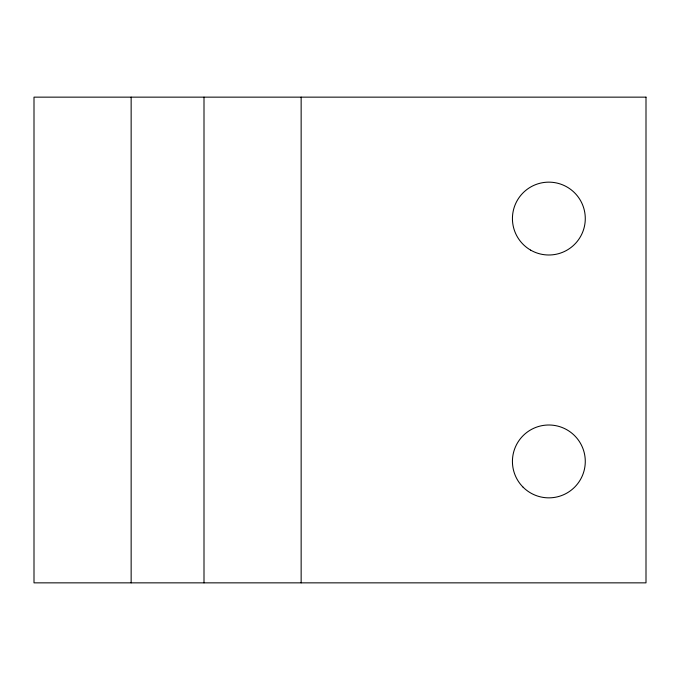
<?xml version="1.0" encoding="UTF-8"?>
<svg xmlns="http://www.w3.org/2000/svg" width="680" height="680" viewBox="0 0 680 680"><rect width="100%" height="100%" fill="white"/><g stroke="black" fill="none" stroke-linecap="round" stroke-linejoin="round"><path stroke-width="1.02" d="M301.147 97.147L301.147 582.854M204 97.147L204 582.854M131.147 97.147L131.147 582.854M646 97.147L34 97.147L34 582.854L646 582.854L646 97.147M523.098 487.186A36.431 36.431 0 0 0 584.043 470.858A36.431 36.431 0 0 0 539.427 426.241A36.431 36.431 0 0 0 523.098 487.186M530.646 250.121A36.431 36.431 0 0 0 585.284 218.569A36.431 36.431 0 0 0 530.646 187.025A36.431 36.431 0 0 0 530.646 250.121"/></g></svg>
